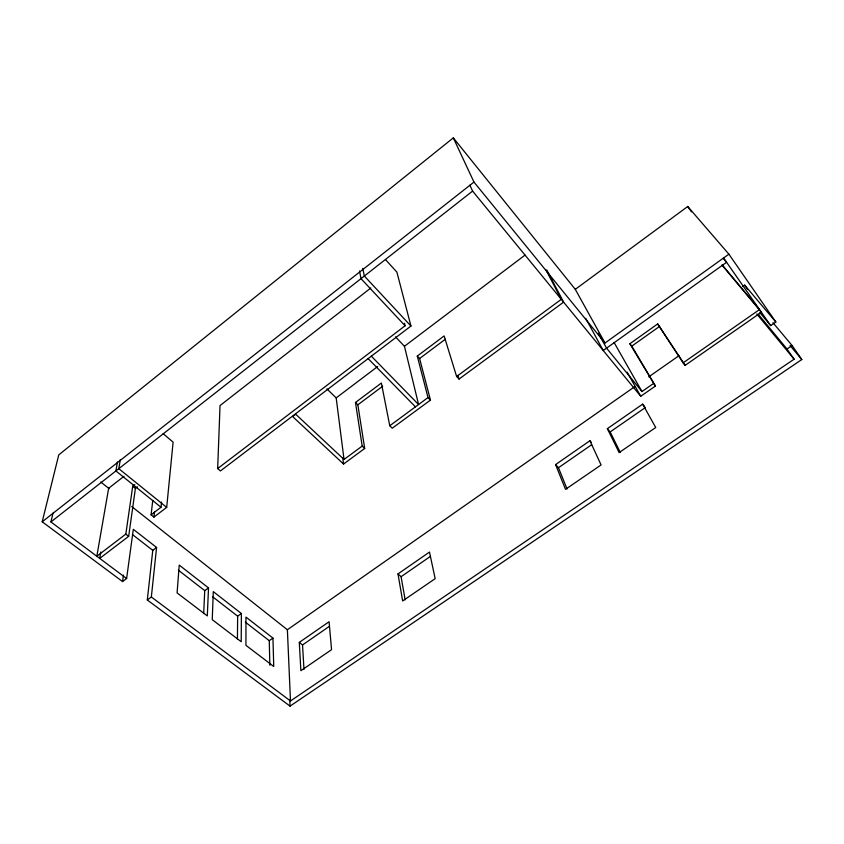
<?xml version="1.0" encoding="UTF-8"?>
<svg xmlns="http://www.w3.org/2000/svg" width="844" height="844" viewBox="0 0 844 844"><rect width="100%" height="100%" fill="white"/><g stroke="black" fill="none" stroke-linecap="round" stroke-linejoin="round"><path stroke-width="1.27" d="M241.373 613.514L241.215 641.725L212.245 619.665L213.289 591.623L241.373 613.514L237.649 616.173L237.428 639.298M385.508 259.604L396.902 272.137L410.954 326.048L220.442 470.931L217.668 468.557L220.031 405.574L370.748 288.047M208.51 587.909L207.307 615.92L177.082 592.899L179.234 565.1L208.51 587.909L204.744 590.642L203.668 613.609M152.764 500.439L151.087 514.84L153.924 517.098L166.69 507.371L173.115 442.14L163.166 433.689M772.946 322.703L792.105 345.534L801.8 359.544L290.041 706.133L147.31 599.979L151.35 596.993L156.583 547.45L133.31 529.315L126.621 578.509L122.549 581.558L42.2 521.792L58.764 454.874L453.312 137.867L575.291 289.344L605 343.002L728.899 254.171L775.847 322.028L770.678 325.594L759.853 312.575M151.087 514.84L161.014 507.255L161.563 502.032M147.31 599.979L152.764 550.33L156.583 547.45M153.924 517.098L154.494 511.991M100.795 551.976L99.708 558.401L128.678 536.33L135.399 488.391L137.477 486.788M122.549 581.558L123.456 575.07M123.984 476.301L108.654 488.265L96.828 556.249L125.819 534.115L132.719 486.228L134.797 484.625M120.312 459.579L118.804 468.684L166.69 507.371M117.421 462.006L115.913 470.952L161.014 507.255M126.621 578.509L50.925 521.94L53.014 513.11M42.2 521.792L473.969 182.072L453.312 137.867M50.925 521.94L472.598 191.092L469.897 185.184M217.668 468.557L405.099 325.773L404.466 323.263M546.828 270.059L563.592 302.141L459.041 379.072L456.625 376.487L444.123 335.933L417.284 356.084L419.605 358.531L430.451 400.098L392.238 428.214L389.759 425.766L381.382 383.039L355.472 402.493L362.181 446.086L344.036 459.463L336.186 397.904L377.701 366.507M371.339 356.179L418.571 404.529L404.445 346.283L525.063 255.078M344.036 459.463L295.706 414.235L292.636 416.556L343.561 464.031L364.692 448.481L357.845 404.814L382.701 386.193M419.605 358.531L445.379 339.204M389.759 425.766L428.013 397.577L417.284 356.084M456.625 376.487L561.302 299.335L546.068 270.133M575.291 289.344L687.733 206.495L728.899 254.171M472.598 191.092L640.733 396.279L655.408 386.056L629.856 343.74L657.676 323.927L685.106 365.378L761.394 312.259L722.211 265.322M655.408 386.056L631.787 346.156L659.575 326.396M742.752 286.496L744.682 285.135L775.847 322.028M269.848 665.241L269.268 640.691L272.95 638.106L245.963 617.091L245.942 645.333L273.741 666.486L272.95 638.106M758.155 314.126L786.998 349.015L794.098 359.196L290.484 700.974L287.382 629.761L634.72 386.689M648.741 376.867L678.945 355.735M598.333 333.232L606.562 348.15L641.967 391.532L653.404 383.556M657.676 323.927L683.134 362.836L759.516 309.569L722.074 264.752M299.303 642.389L329.086 621.733L331.565 649.669L300.875 670.706L299.303 642.389L302.532 644.943L303.977 669.408M397.988 573.92L429.49 552.071L435.166 578.668L402.641 600.96L397.988 573.92L401.09 576.695L405.162 599.894M589.924 440.747L601.086 464.96L565.512 489.341L555.574 464.59L589.924 440.747L591.349 442.361M642.664 404.16L655.725 427.518L619.127 452.595L607.342 428.668L642.664 404.16L644.742 406.671M302.532 644.943L329.086 626.554M401.09 576.695L430.461 556.365M567.052 488.982L558.464 467.724L591.697 444.714M620.308 452.489L610.159 431.928L645.428 407.515M786.998 349.015L792.105 345.534M151.35 596.993L290.484 700.974M125.819 534.115L128.678 536.33M132.497 534.611L152.764 550.33M178.474 570.27L204.744 590.642M212.656 596.782L237.649 616.173M245.361 622.155L269.268 640.691M100.784 482.029L109.034 488.56M131.706 506.516L287.382 629.761M132.719 486.228L135.399 488.391M362.181 446.086L364.692 448.481M326.902 388.884L336.186 397.904M355.472 402.493L357.845 404.814M368.142 358.616L415.438 406.84M428.013 397.577L430.451 400.098M395.53 336.893L404.445 346.283M405.099 325.773L361.01 278.647L359.502 270.945M410.954 326.048L364.334 276.03L362.783 268.36M555.574 464.59L558.464 467.724M607.342 428.668L610.159 431.928M723.181 258.285L726.578 262.305L603.238 350.524L585.694 318.304M790.037 345.481L801.8 359.544M756.773 313.957L794.098 359.196M473.969 182.072L605 343.002M629.856 343.74L631.787 346.156M683.134 362.836L685.106 365.378M687.733 206.495L691.468 211.855M723.624 258L770.678 325.594M744.682 285.135L747.678 289.46M614.042 342.4L641.967 391.532M627.166 372.172L640.733 396.279M457.891 375.369L459.041 379.072M342.748 457.596L343.561 464.031M289.766 699.644L290.041 706.133"/></g></svg>
